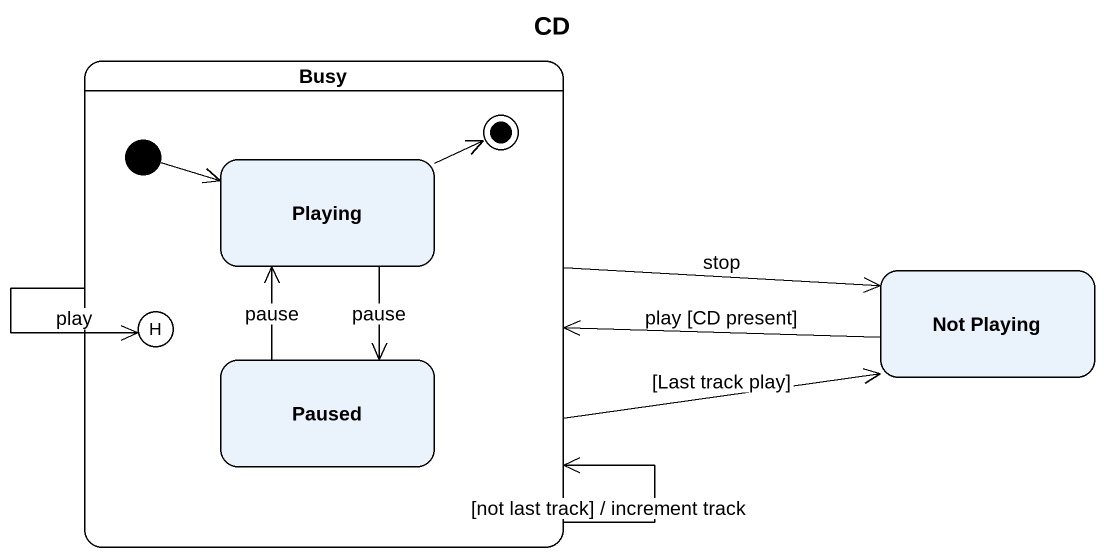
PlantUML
@startuml
title CD
hide empty description
state Busy {
  state Playing
  state history1 <<history>>
  state Paused
  [*] -right-> Playing
  Playing -right-> [*]
}
state "Not Playing" as Not_Playing
Busy --> Busy : [not last track] / increment track
Busy -right-> Not_Playing : stop
Busy -right-> Not_Playing : [Last track play]
Busy -left-> history1 : play
Playing --> Paused : pause
Not_Playing -left-> Busy : play [CD present]
Paused -up-> Playing : pause
@enduml
